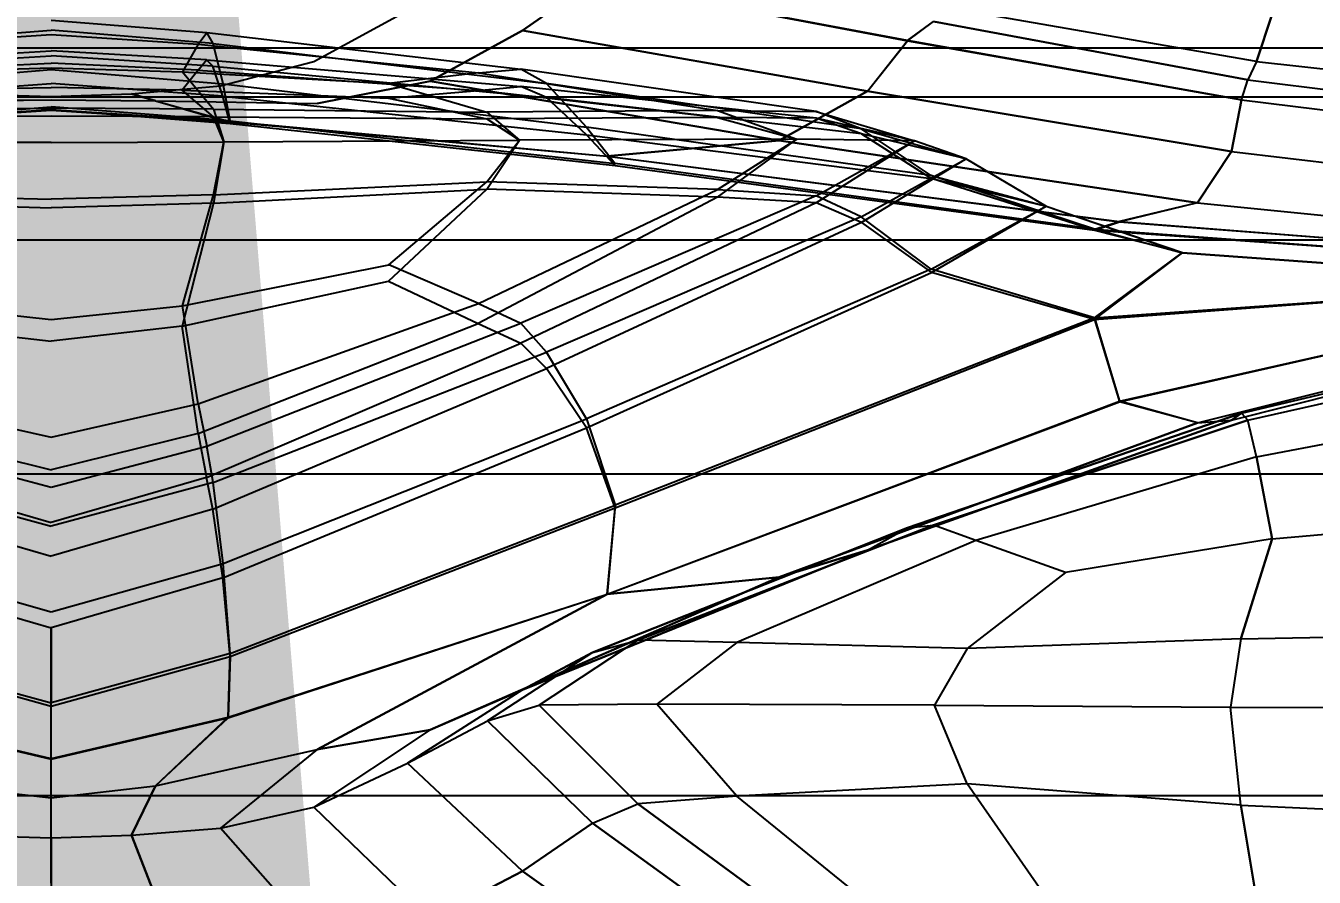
# Model space of a CAD drawing. Extents: x 11992 to 29481, y -6727 to 6811.
# Drawn here: x 12616.7 to 12621.346, y 1498.083 to 1501.154 of the extents above; entities that cross this region are included whole.
import ezdxf

# ---------------------------------------------------------------- set-up
doc = ezdxf.new("R2010")
doc.units = 0
doc.header["$MEASUREMENT"] = 0
doc.layers.get('0').update_dxf_attribs({"color": 8, "linetype": 'CONTINUOUS'})
doc.layers.add('zoylight 3编号', color=7, linetype='CONTINUOUS')
doc.styles.add('TFB MS 3mm at 1 to 25', font='arial.ttf', dxfattribs={"height": 75})

msp = doc.modelspace()

# ---------------------------------------------------------------- linework, layer by layer
for p, q in [((12618.4918, 1501.1361, -1741.0872), (12618.7441, 1501.3137, -1741.0483)), ((12618.7441, 1501.3137, -1739.8177), (12618.4918, 1501.1361, -1739.7788)), ((12618.7441, 1501.3137, -1741.0483), (12619.8799, 1501.0998, -1742.3184)), ((12619.8799, 1501.1001, -1738.5475), (12618.7441, 1501.3137, -1739.8177)), ((12616.7924, 1501.174, -1742.4841), (12617.3531, 1501.1296, -1742.8562)), ((12617.7394, 1501.025, -1740.433), (12618.0774, 1501.2085, -1740.433)), ((12621.1378, 1501.0247, -1742.9615), (12620.1264, 1501.1997, -1742.0537)), ((12621.1378, 1501.0247, -1737.9045), (12620.1264, 1501.1997, -1738.8122)), ((12621.1378, 1501.0247, -1737.9045), (12621.1945, 1501.1952, -1738.7908)), ((12621.1945, 1501.1952, -1742.075), (12621.1378, 1501.0247, -1742.9615)), ((12616.2082, 1501.09, -1742.6616), (12616.7924, 1501.1382, -1742.2643)), ((12617.376, 1501.09, -1742.6616), (12616.7924, 1501.1382, -1742.2643)), ((12617.3226, 1501.0874, -1743.2344), (12617.3531, 1501.1296, -1742.8562)), ((12617.376, 1501.09, -1742.6616), (12617.3531, 1501.1296, -1742.8562)), ((12617.3531, 1501.1296, -1742.8562), (12618.4856, 1500.9968, -1743.9725)), ((12618.4918, 1501.1361, -1739.7788), (12618.1585, 1500.9537, -1739.7502)), ((12618.1585, 1500.9537, -1741.1158), (12618.4918, 1501.1361, -1741.0872)), ((12618.4918, 1501.1361, -1741.0872), (12619.7359, 1500.9181, -1742.473)), ((12618.4918, 1501.1361, -1741.0872), (12618.4918, 1501.1361, -1739.7788)), ((12619.7359, 1500.9181, -1738.3929), (12618.4918, 1501.1361, -1739.7788)), ((12619.8799, 1501.0998, -1742.3184), (12619.9729, 1501.169, -1742.2183)), ((12619.8799, 1501.1001, -1738.5475), (12619.9729, 1501.169, -1738.6476)), ((12621.1073, 1500.9582, -1737.5242), (12619.9729, 1501.169, -1738.6476)), ((12619.9729, 1501.169, -1742.2183), (12621.1073, 1500.9582, -1743.3418)), ((12616.2616, 1501.0874, -1743.2345), (12616.7924, 1501.122, -1742.9334)), ((12616.7924, 1501.122, -1742.9334), (12617.3226, 1501.0874, -1743.2344)), ((12617.3226, 1501.0874, -1743.2344), (12617.2654, 1500.9875, -1744.1154)), ((12617.3226, 1501.0874, -1743.2344), (12618.333, 1500.9835, -1744.1375)), ((12617.4118, 1500.9441, -1742.3317), (12617.376, 1501.09, -1742.6616)), ((12617.376, 1501.09, -1742.6616), (12618.5786, 1500.9456, -1743.8534)), ((12619.7359, 1500.9181, -1738.3929), (12619.8799, 1501.1001, -1738.5475)), ((12619.7359, 1500.9181, -1742.473), (12619.8799, 1501.0998, -1742.3184)), ((12621.0839, 1500.8864, -1737.3493), (12619.8799, 1501.1001, -1738.5475)), ((12619.8799, 1501.0998, -1742.3184), (12621.0839, 1500.8864, -1743.5167)), ((12651.2491, 1501.0722, -1740.4327), (12606.249, 1501.0722, -1740.4327)), ((12616.2092, 1501.0078, -1738.2529), (12616.7924, 1501.0455, -1738.6566)), ((12616.2325, 1501.0309, -1738.0655), (12616.7924, 1501.0631, -1738.4449)), ((12617.3517, 1501.0309, -1738.0655), (12616.7924, 1501.0631, -1738.4449)), ((12617.3751, 1501.0078, -1738.2529), (12616.7924, 1501.0455, -1738.6566)), ((12617.3216, 1500.9937, -1737.6815), (12617.3517, 1501.0309, -1738.0655)), ((12617.3517, 1501.0309, -1738.0655), (12618.4851, 1500.9341, -1736.9275)), ((12617.3751, 1501.0078, -1738.2529), (12617.3517, 1501.0309, -1738.0655)), ((12616.1725, 1500.9437, -1742.3316), (12616.7924, 1500.9959, -1741.8939)), ((12616.2626, 1500.9937, -1737.6815), (12616.7924, 1501.0183, -1737.9884)), ((12616.3189, 1500.9875, -1744.1154), (12616.7924, 1501.0016, -1743.9926)), ((12617.3216, 1500.9937, -1737.6815), (12616.7924, 1501.0183, -1737.9884)), ((12616.7924, 1501.0016, -1743.9926), (12617.2654, 1500.9875, -1744.1154)), ((12616.7924, 1500.9959, -1741.8939), (12617.4118, 1500.9441, -1742.3317)), ((12617.3216, 1500.9937, -1737.6815), (12617.2644, 1500.9212, -1736.7826)), ((12617.2654, 1500.9875, -1744.1154), (12617.377, 1500.8533, -1745.1477)), ((12617.2654, 1500.9875, -1744.1154), (12618.0097, 1500.9458, -1744.4836)), ((12617.3216, 1500.9937, -1737.6815), (12618.3321, 1500.9198, -1736.7607)), ((12617.4113, 1500.8993, -1738.5618), (12617.3751, 1501.0078, -1738.2529)), ((12617.3751, 1501.0078, -1738.2529), (12618.5786, 1500.8943, -1737.0418)), ((12617.4022, 1500.9375, -1740.433), (12617.7394, 1501.025, -1740.433)), ((12618.333, 1500.9835, -1744.1375), (12618.4856, 1500.9968, -1743.9725)), ((12618.5786, 1500.9456, -1743.8534), (12618.4856, 1500.9968, -1743.9725)), ((12619.5499, 1500.8438, -1745.1576), (12618.4856, 1500.9968, -1743.9725)), ((12621.1378, 1501.0247, -1742.9615), (12621.1073, 1500.9582, -1743.3418)), ((12621.1378, 1501.0247, -1737.9045), (12621.1073, 1500.9582, -1737.5242)), ((12621.1378, 1501.0247, -1742.9615), (12621.6671, 1500.9663, -1743.264)), ((12621.1378, 1501.0247, -1737.9045), (12621.6671, 1500.9663, -1737.6019)), ((12616.1729, 1500.8993, -1738.5618), (12616.7924, 1500.9458, -1739.003)), ((12617.4113, 1500.8993, -1738.5618), (12616.7924, 1500.9458, -1739.003)), ((12617.0813, 1500.9079, -1740.433), (12617.4022, 1500.9375, -1740.433)), ((12617.4118, 1500.9441, -1742.3317), (12618.7226, 1500.7884, -1743.6453)), ((12617.4375, 1500.8104, -1741.9137), (12617.4118, 1500.9441, -1742.3317)), ((12618.1585, 1500.9537, -1739.7502), (12617.7508, 1500.8738, -1739.7558)), ((12617.7508, 1500.8738, -1741.1102), (12618.1585, 1500.9537, -1741.1158)), ((12618.333, 1500.9835, -1744.1375), (12618.0097, 1500.9458, -1744.4836)), ((12618.0097, 1500.9458, -1744.4836), (12618.3631, 1500.8421, -1745.2607)), ((12619.4164, 1500.74, -1738.2795), (12618.1585, 1500.9537, -1739.7502)), ((12618.1585, 1500.9537, -1741.1158), (12619.4164, 1500.74, -1742.5866)), ((12618.1585, 1500.9537, -1741.1158), (12618.1585, 1500.9537, -1739.7502)), ((12618.333, 1500.9835, -1744.1375), (12619.1942, 1500.8483, -1745.1944)), ((12618.7226, 1500.7884, -1743.6453), (12618.5786, 1500.9456, -1743.8534)), ((12619.713, 1500.7813, -1745.1144), (12618.5786, 1500.9456, -1743.8534)), ((12621.0839, 1500.8864, -1737.3493), (12621.1073, 1500.9582, -1737.5242)), ((12621.0839, 1500.8864, -1743.5167), (12621.1073, 1500.9582, -1743.3418)), ((12621.1073, 1500.9582, -1737.5242), (12621.6671, 1500.8879, -1737.1497)), ((12621.1073, 1500.9582, -1743.3418), (12621.6671, 1500.8879, -1743.7162)), ((12651.2496, 1500.896, -1743.0588), (12606.2495, 1500.896, -1743.0588)), ((12651.2496, 1500.896, -1737.8066), (12606.2495, 1500.896, -1737.8066)), ((12616.3198, 1500.9212, -1736.7826), (12616.7924, 1500.931, -1736.9075)), ((12616.5029, 1500.9079, -1740.433), (12616.7924, 1500.8981, -1740.433)), ((12617.2644, 1500.9212, -1736.7826), (12616.7924, 1500.931, -1736.9075)), ((12616.7924, 1500.8981, -1740.433), (12617.0813, 1500.9079, -1740.433)), ((12617.1681, 1500.8833, -1740.0327), (12617.0813, 1500.9079, -1740.433)), ((12617.0813, 1500.9079, -1740.433), (12617.1681, 1500.8829, -1740.8331)), ((12617.2644, 1500.9212, -1736.7826), (12618.0088, 1500.8919, -1736.4075)), ((12617.377, 1500.8247, -1735.7289), (12617.2644, 1500.9212, -1736.7826)), ((12617.437, 1500.8016, -1738.9589), (12617.4113, 1500.8993, -1738.5618)), ((12617.4113, 1500.8993, -1738.5618), (12618.7226, 1500.7601, -1737.2379)), ((12618.0088, 1500.8919, -1736.4075), (12618.3321, 1500.9198, -1736.7607)), ((12618.0088, 1500.8919, -1736.4075), (12618.3631, 1500.8175, -1735.6147)), ((12618.3321, 1500.9198, -1736.7607), (12618.4851, 1500.9341, -1736.9275)), ((12619.1942, 1500.8228, -1735.6832), (12618.3321, 1500.9198, -1736.7607)), ((12619.5504, 1500.8206, -1735.7195), (12618.4851, 1500.9341, -1736.9275)), ((12618.5786, 1500.8943, -1737.0418), (12618.4851, 1500.9341, -1736.9275)), ((12619.7139, 1500.7636, -1735.761), (12618.5786, 1500.8943, -1737.0418)), ((12618.7226, 1500.7601, -1737.2379), (12618.5786, 1500.8943, -1737.0418)), ((12619.7359, 1500.9181, -1738.3929), (12619.4164, 1500.74, -1738.2795)), ((12619.4164, 1500.74, -1742.5866), (12619.7359, 1500.9181, -1742.473)), ((12621.0477, 1500.7002, -1737.0791), (12619.7359, 1500.9181, -1738.3929)), ((12619.7359, 1500.9181, -1742.473), (12621.0477, 1500.7, -1743.7868)), ((12616.1467, 1500.8097, -1741.9135), (12616.7924, 1500.8614, -1741.4688)), ((12616.1472, 1500.8016, -1738.9589), (12616.7924, 1500.8521, -1739.4043)), ((12616.1543, 1500.8094, -1739.4109), (12616.7924, 1500.8516, -1739.7802)), ((12616.1543, 1500.8073, -1741.4547), (12616.7924, 1500.849, -1741.0853)), ((12616.2073, 1500.8533, -1745.1477), (12616.7924, 1500.8569, -1745.11)), ((12616.4161, 1500.8833, -1740.0327), (12616.7924, 1500.8864, -1740.125)), ((12616.4161, 1500.8829, -1740.8331), (12616.7924, 1500.886, -1740.7409)), ((12616.7924, 1500.8864, -1740.125), (12617.1681, 1500.8833, -1740.0327)), ((12616.7924, 1500.886, -1740.7409), (12617.1681, 1500.8829, -1740.8331)), ((12617.4375, 1500.8104, -1741.9137), (12616.7924, 1500.8614, -1741.4688)), ((12617.377, 1500.8533, -1745.1477), (12616.7924, 1500.8569, -1745.11)), ((12616.7924, 1500.8521, -1739.4043), (12617.437, 1500.8016, -1738.9589)), ((12616.7924, 1500.8516, -1739.7802), (12617.4299, 1500.8094, -1739.4109)), ((12616.7924, 1500.849, -1741.0853), (12617.4299, 1500.8075, -1741.4549)), ((12617.1681, 1500.8833, -1740.0327), (12617.4299, 1500.8094, -1739.4109)), ((12617.1681, 1500.8833, -1740.0327), (12617.7508, 1500.8738, -1739.7558)), ((12617.1681, 1500.8829, -1740.8331), (12617.4299, 1500.8075, -1741.4549)), ((12617.1681, 1500.8829, -1740.8331), (12617.7508, 1500.8738, -1741.1102)), ((12617.377, 1500.8533, -1745.1477), (12618.3631, 1500.8421, -1745.2607)), ((12617.377, 1500.8533, -1745.1477), (12617.4142, 1500.7348, -1745.7347)), ((12619.1942, 1500.8483, -1745.1944), (12618.3631, 1500.8421, -1745.2607)), ((12619.1942, 1500.8483, -1745.1944), (12619.5499, 1500.8438, -1745.1576)), ((12619.1942, 1500.8483, -1745.1944), (12619.4812, 1500.7448, -1745.7383)), ((12621.0477, 1500.7002, -1737.0791), (12621.0839, 1500.8864, -1737.3493)), ((12621.0839, 1500.8864, -1743.5167), (12621.0477, 1500.7, -1743.7868)), ((12621.0839, 1500.8864, -1737.3493), (12621.6671, 1500.8151, -1736.9499)), ((12621.0839, 1500.8864, -1743.5167), (12621.6671, 1500.8151, -1743.9161)), ((12616.7924, 1500.8271, -1735.7669), (12616.2073, 1500.8247, -1735.7288)), ((12617.377, 1500.8247, -1735.7289), (12616.7924, 1500.8271, -1735.7669)), ((12617.4142, 1500.7348, -1735.1305), (12617.377, 1500.8247, -1735.7289)), ((12617.377, 1500.8247, -1735.7289), (12618.3631, 1500.8175, -1735.6147)), ((12617.4299, 1500.8075, -1741.4549), (12617.4375, 1500.8104, -1741.9137)), ((12617.437, 1500.8016, -1738.9589), (12617.4299, 1500.8094, -1739.4109)), ((12617.4299, 1500.8094, -1739.4109), (12618.7965, 1500.6828, -1738.3031)), ((12617.4299, 1500.8075, -1741.4549), (12618.7965, 1500.6828, -1742.5636)), ((12617.437, 1500.8016, -1738.9589), (12618.8261, 1500.6499, -1737.6227)), ((12617.4375, 1500.8104, -1741.9137), (12618.8261, 1500.6571, -1743.2486)), ((12618.3631, 1500.8421, -1745.2607), (12618.4808, 1500.7412, -1745.7369)), ((12619.1942, 1500.8228, -1735.6832), (12618.3631, 1500.8175, -1735.6147)), ((12618.3631, 1500.8175, -1735.6147), (12618.4808, 1500.7412, -1735.1293)), ((12619.5504, 1500.8206, -1735.7195), (12619.1942, 1500.8228, -1735.6832)), ((12619.1942, 1500.8228, -1735.6832), (12619.4812, 1500.7451, -1735.1287)), ((12619.5499, 1500.8438, -1745.1576), (12619.9052, 1500.7381, -1745.7364)), ((12619.713, 1500.7813, -1745.1144), (12619.5499, 1500.8438, -1745.1576)), ((12619.9052, 1500.7384, -1735.1305), (12619.5504, 1500.8206, -1735.7195)), ((12619.7139, 1500.7636, -1735.761), (12619.5504, 1500.8206, -1735.7195)), ((12619.9652, 1500.6134, -1745.0282), (12618.7226, 1500.7884, -1743.6453)), ((12618.7226, 1500.7884, -1743.6453), (12618.8261, 1500.6571, -1743.2486)), ((12618.8261, 1500.6499, -1737.6227), (12618.7226, 1500.7601, -1737.2379)), ((12618.7226, 1500.7601, -1737.2379), (12619.9657, 1500.603, -1735.8443)), ((12619.9652, 1500.6134, -1745.0282), (12619.713, 1500.7813, -1745.1144)), ((12619.713, 1500.7813, -1745.1144), (12620.0916, 1500.6735, -1745.7191)), ((12619.7139, 1500.7636, -1735.761), (12619.9657, 1500.603, -1735.8443)), ((12620.0916, 1500.6738, -1735.1477), (12619.7139, 1500.7636, -1735.761)), ((12616.1701, 1500.7348, -1745.7347), (12616.7924, 1500.7327, -1745.7339)), ((12616.7924, 1500.7324, -1735.1309), (12616.1701, 1500.7346, -1735.1305)), ((12616.7924, 1500.7327, -1745.7339), (12617.4142, 1500.7348, -1745.7347)), ((12616.7924, 1500.7324, -1735.1309), (12617.4142, 1500.7348, -1735.1305)), ((12617.377, 1500.5438, -1734.563), (12617.4142, 1500.7348, -1735.1305)), ((12617.4142, 1500.7348, -1745.7347), (12617.377, 1500.5135, -1746.2978)), ((12617.4142, 1500.7348, -1735.1305), (12618.4808, 1500.7412, -1735.1293)), ((12617.4142, 1500.7348, -1745.7347), (12618.4808, 1500.7412, -1745.7369)), ((12618.3631, 1500.5643, -1746.1953), (12618.4808, 1500.7412, -1745.7369)), ((12618.3631, 1500.5906, -1734.6665), (12618.4808, 1500.7412, -1735.1293)), ((12619.4812, 1500.7451, -1735.1287), (12618.4808, 1500.7412, -1735.1293)), ((12619.4812, 1500.7448, -1745.7383), (12618.4808, 1500.7412, -1745.7369)), ((12618.7965, 1500.6828, -1742.5636), (12619.4164, 1500.74, -1742.5866)), ((12619.4164, 1500.74, -1738.2795), (12618.7965, 1500.6828, -1738.3031)), ((12619.1942, 1500.5627, -1734.606), (12619.4812, 1500.7451, -1735.1287)), ((12619.1942, 1500.5348, -1746.2572), (12619.4812, 1500.7448, -1745.7383)), ((12620.9256, 1500.515, -1736.7767), (12619.4164, 1500.74, -1738.2795)), ((12619.4164, 1500.74, -1742.5866), (12620.9256, 1500.5152, -1744.0897)), ((12619.9052, 1500.7384, -1735.1305), (12619.4812, 1500.7451, -1735.1287)), ((12619.9052, 1500.7381, -1745.7364), (12619.4812, 1500.7448, -1745.7383)), ((12619.5499, 1500.5405, -1734.5764), (12619.9052, 1500.7384, -1735.1305)), ((12619.9052, 1500.7381, -1745.7364), (12619.5504, 1500.515, -1746.2878)), ((12620.0916, 1500.6738, -1735.1477), (12619.9052, 1500.7384, -1735.1305)), ((12620.0916, 1500.6735, -1745.7191), (12619.9052, 1500.7381, -1745.7364)), ((12618.7965, 1500.6828, -1742.5636), (12620.6442, 1500.4475, -1744.3627)), ((12618.8261, 1500.6571, -1743.2486), (12618.7965, 1500.6828, -1742.5636)), ((12618.7965, 1500.6828, -1738.3031), (12618.8261, 1500.6499, -1737.6227)), ((12618.7965, 1500.6828, -1738.3031), (12620.6442, 1500.4461, -1736.5049)), ((12618.7965, 1500.6828, -1738.3031), (12618.7965, 1500.6828, -1742.5636)), ((12619.713, 1500.4647, -1734.5701), (12620.0916, 1500.6738, -1735.1477)), ((12620.0916, 1500.6735, -1745.7191), (12619.7139, 1500.4446, -1746.295)), ((12620.0916, 1500.6738, -1735.1477), (12620.3796, 1500.5033, -1735.1938)), ((12620.0916, 1500.6735, -1745.7191), (12620.3796, 1500.5028, -1745.6738)), ((12620.9256, 1500.515, -1736.7767), (12621.0477, 1500.7002, -1737.0791)), ((12620.9256, 1500.5152, -1744.0897), (12621.0477, 1500.7, -1743.7868)), ((12621.0477, 1500.7002, -1737.0791), (12621.6671, 1500.6275, -1736.6412)), ((12621.0477, 1500.7, -1743.7868), (12621.6671, 1500.6275, -1744.2248)), ((12620.5541, 1500.4203, -1745.0095), (12618.8261, 1500.6571, -1743.2486)), ((12618.8261, 1500.6499, -1737.6227), (12620.5541, 1500.4165, -1735.8602)), ((12620.5541, 1500.4203, -1745.0095), (12619.9652, 1500.6134, -1745.0282)), ((12619.9652, 1500.6134, -1745.0282), (12620.3796, 1500.5028, -1745.6738)), ((12617.377, 1500.5438, -1734.563), (12618.3631, 1500.5906, -1734.6665)), ((12618.0097, 1500.2918, -1733.9416), (12618.3631, 1500.5906, -1734.6665)), ((12619.1942, 1500.5627, -1734.606), (12618.3631, 1500.5906, -1734.6665)), ((12620.5541, 1500.4165, -1735.8602), (12619.9657, 1500.603, -1735.8443)), ((12619.9657, 1500.603, -1735.8443), (12620.3796, 1500.5033, -1735.1938)), ((12616.2073, 1500.5438, -1734.563), (12616.7924, 1500.5281, -1734.5286)), ((12617.377, 1500.5438, -1734.563), (12616.7924, 1500.5281, -1734.5286)), ((12617.2654, 1500.144, -1733.6018), (12617.377, 1500.5438, -1734.563)), ((12617.377, 1500.5135, -1746.2978), (12618.3631, 1500.5643, -1746.1953)), ((12618.0088, 1500.2327, -1746.9192), (12618.3631, 1500.5643, -1746.1953)), ((12619.1942, 1500.5348, -1746.2572), (12618.3321, 1500.0803, -1747.2391)), ((12618.333, 1500.1514, -1733.6231), (12619.1942, 1500.5627, -1734.606)), ((12619.1942, 1500.5348, -1746.2572), (12618.3631, 1500.5643, -1746.1953)), ((12619.5499, 1500.5405, -1734.5764), (12618.4856, 1500.0806, -1733.4734)), ((12619.1942, 1500.5627, -1734.606), (12619.5499, 1500.5405, -1734.5764)), ((12619.5504, 1500.515, -1746.2878), (12619.1942, 1500.5348, -1746.2572)), ((12619.713, 1500.4647, -1734.5701), (12619.5499, 1500.5405, -1734.5764)), ((12616.2073, 1500.5135, -1746.2978), (12616.7924, 1500.4969, -1746.3319)), ((12617.377, 1500.5135, -1746.2978), (12616.7924, 1500.4969, -1746.3319)), ((12617.377, 1500.5135, -1746.2978), (12617.2644, 1500.0703, -1747.2586)), ((12619.5504, 1500.515, -1746.2878), (12618.4851, 1500.0091, -1747.3905)), ((12619.7139, 1500.4446, -1746.295), (12619.5504, 1500.515, -1746.2878)), ((12619.9652, 1500.2763, -1734.5794), (12620.3796, 1500.5033, -1735.1938)), ((12619.9657, 1500.2639, -1746.287), (12620.3796, 1500.5028, -1745.6738)), ((12620.3796, 1500.5033, -1735.1938), (12620.8712, 1500.3354, -1735.2392)), ((12620.3796, 1500.5028, -1745.6738), (12620.8712, 1500.3347, -1745.6292)), ((12620.9256, 1500.5152, -1744.0897), (12620.6442, 1500.4475, -1744.3627)), ((12620.9256, 1500.515, -1736.7767), (12620.6442, 1500.4461, -1736.5049)), ((12620.9256, 1500.5152, -1744.0897), (12621.6671, 1500.4401, -1744.5907)), ((12620.9256, 1500.515, -1736.7767), (12621.6671, 1500.4399, -1736.2756)), ((12619.713, 1500.4647, -1734.5701), (12618.5786, 1499.9766, -1733.3959)), ((12619.7139, 1500.4446, -1746.295), (12618.5786, 1499.9175, -1747.4697)), ((12619.9652, 1500.2763, -1734.5794), (12619.713, 1500.4647, -1734.5701)), ((12619.7139, 1500.4446, -1746.295), (12619.9657, 1500.2639, -1746.287)), ((12620.5541, 1500.4203, -1745.0095), (12620.6442, 1500.4475, -1744.3627)), ((12620.5541, 1500.4165, -1735.8602), (12620.6442, 1500.4461, -1736.5049)), ((12620.6442, 1500.4475, -1744.3627), (12621.6671, 1500.3679, -1744.9621)), ((12620.6442, 1500.4461, -1736.5049), (12621.6671, 1500.3672, -1735.9055)), ((12651.2496, 1500.38, -1735.2257), (12606.2495, 1500.38, -1735.2257)), ((12651.2496, 1500.38, -1745.6397), (12606.2495, 1500.38, -1745.6397)), ((12620.5541, 1500.4203, -1745.0095), (12620.8712, 1500.3347, -1745.6292)), ((12620.5541, 1500.4203, -1745.0095), (12621.6671, 1500.3383, -1745.3121)), ((12620.5541, 1500.4165, -1735.8602), (12620.8712, 1500.3354, -1735.2392)), ((12620.5541, 1500.4165, -1735.8602), (12621.6671, 1500.3371, -1735.5565)), ((12620.5541, 1500.0999, -1734.6598), (12620.8712, 1500.3354, -1735.2392)), ((12620.5541, 1500.0944, -1746.2075), (12620.8712, 1500.3347, -1745.6292)), ((12620.8712, 1500.3354, -1735.2392), (12621.6671, 1500.2785, -1735.2545)), ((12620.8712, 1500.3347, -1745.6292), (12621.6671, 1500.2778, -1745.6139)), ((12617.2654, 1500.144, -1733.6018), (12618.0097, 1500.2918, -1733.9416)), ((12618.333, 1500.1514, -1733.6231), (12618.0097, 1500.2918, -1733.9416)), ((12619.9652, 1500.2763, -1734.5794), (12618.7226, 1499.7365, -1733.2943)), ((12618.7226, 1499.7032, -1747.5724), (12619.9657, 1500.2639, -1746.287)), ((12620.5541, 1500.0999, -1734.6598), (12619.9652, 1500.2763, -1734.5794)), ((12620.5541, 1500.0944, -1746.2075), (12619.9657, 1500.2639, -1746.287)), ((12617.2644, 1500.0703, -1747.2586), (12618.0088, 1500.2327, -1746.9192)), ((12618.0088, 1500.2327, -1746.9192), (12618.3321, 1500.0803, -1747.2391)), ((12617.3226, 1499.7899, -1732.7891), (12618.333, 1500.1514, -1733.6231)), ((12618.333, 1500.1514, -1733.6231), (12618.4856, 1500.0806, -1733.4734)), ((12620.5541, 1500.0999, -1734.6598), (12621.6671, 1500.1798, -1734.9629)), ((12620.5541, 1500.0944, -1746.2075), (12621.6671, 1500.1776, -1745.9048)), ((12616.3189, 1500.144, -1733.6018), (12616.7924, 1500.0946, -1733.4886)), ((12616.7924, 1500.0946, -1733.4886), (12617.2654, 1500.144, -1733.6018)), ((12617.3226, 1499.7899, -1732.7891), (12617.2654, 1500.144, -1733.6018)), ((12616.3198, 1500.0703, -1747.2586), (12616.7924, 1500.0164, -1747.3717)), ((12617.2644, 1500.0703, -1747.2586), (12616.7924, 1500.0164, -1747.3717)), ((12617.3216, 1499.6836, -1748.0733), (12617.2644, 1500.0703, -1747.2586)), ((12617.3216, 1499.6836, -1748.0733), (12618.3321, 1500.0803, -1747.2391)), ((12617.3531, 1499.6374, -1732.4403), (12618.4856, 1500.0806, -1733.4734)), ((12618.3321, 1500.0803, -1747.2391), (12618.4851, 1500.0091, -1747.3905)), ((12618.5786, 1499.9766, -1733.3959), (12618.4856, 1500.0806, -1733.4734)), ((12620.5541, 1500.0999, -1734.6598), (12618.8261, 1499.4242, -1733.0164)), ((12618.8261, 1499.4154, -1747.8506), (12620.5541, 1500.0944, -1746.2075)), ((12620.5541, 1500.0999, -1734.6598), (12620.6442, 1499.8, -1734.0861)), ((12620.5541, 1500.0944, -1746.2075), (12620.6442, 1499.7978, -1746.7805)), ((12617.3517, 1499.5239, -1748.4245), (12618.4851, 1500.0091, -1747.3905)), ((12618.5786, 1499.9175, -1747.4697), (12618.4851, 1500.0091, -1747.3905)), ((12620.6442, 1499.8, -1734.0861), (12621.6671, 1500.0307, -1734.6449)), ((12620.6442, 1499.7978, -1746.7805), (12621.6671, 1500.0291, -1746.222)), ((12617.376, 1499.5058, -1732.2916), (12618.5786, 1499.9766, -1733.3959)), ((12618.7226, 1499.7365, -1733.2943), (12618.5786, 1499.9766, -1733.3959)), ((12617.3751, 1499.4101, -1748.5752), (12618.5786, 1499.9175, -1747.4697)), ((12618.7226, 1499.7032, -1747.5724), (12618.5786, 1499.9175, -1747.4697)), ((12620.9256, 1499.722, -1733.8158), (12621.6671, 1499.9072, -1734.2872)), ((12620.9256, 1499.7215, -1747.0504), (12621.6671, 1499.907, -1746.579)), ((12621.0477, 1499.7306, -1747.4049), (12621.6671, 1499.8867, -1746.9893)), ((12621.0477, 1499.7306, -1733.4611), (12621.6671, 1499.8867, -1733.8766)), ((12621.0839, 1499.7568, -1733.134), (12621.6671, 1499.8949, -1733.5155)), ((12621.0839, 1499.7568, -1747.732), (12621.6671, 1499.8946, -1747.3505)), ((12621.1073, 1499.7315, -1732.9465), (12621.6671, 1499.8579, -1733.3061)), ((12621.1073, 1499.7315, -1747.9193), (12621.6671, 1499.8579, -1747.5599)), ((12616.2616, 1499.7899, -1732.7891), (12616.7924, 1499.6693, -1732.511)), ((12616.7924, 1499.6693, -1732.511), (12617.3226, 1499.7899, -1732.7891)), ((12617.3226, 1499.7899, -1732.7891), (12617.3531, 1499.6374, -1732.4403)), ((12618.7965, 1499.104, -1732.4103), (12620.6442, 1499.8, -1734.0861)), ((12618.7965, 1499.1038, -1748.4563), (12620.6442, 1499.7978, -1746.7805)), ((12620.9256, 1499.722, -1733.8158), (12620.6442, 1499.8, -1734.0861)), ((12620.9256, 1499.7215, -1747.0504), (12620.6442, 1499.7978, -1746.7805)), ((12617.4118, 1499.2144, -1732.0789), (12618.7226, 1499.7365, -1733.2943)), ((12618.7226, 1499.7365, -1733.2943), (12618.8261, 1499.4242, -1733.0164)), ((12621.0477, 1499.7306, -1747.4049), (12619.7359, 1499.2626, -1748.6516)), ((12619.7359, 1499.2626, -1732.2142), (12621.0477, 1499.7306, -1733.4611)), ((12621.0839, 1499.7568, -1747.732), (12619.8799, 1499.3427, -1748.8765)), ((12619.8799, 1499.3427, -1731.9894), (12621.0839, 1499.7568, -1733.134)), ((12619.9729, 1499.3524, -1731.8683), (12621.1073, 1499.7315, -1732.9465)), ((12621.1073, 1499.7315, -1747.9193), (12619.9729, 1499.3524, -1748.9977)), ((12620.9256, 1499.7215, -1747.0504), (12621.0477, 1499.7306, -1747.4049)), ((12620.9256, 1499.722, -1733.8158), (12621.0477, 1499.7306, -1733.4611)), ((12621.0477, 1499.7306, -1747.4049), (12621.0839, 1499.7568, -1747.732)), ((12621.0839, 1499.7568, -1733.134), (12621.0477, 1499.7306, -1733.4611)), ((12621.0839, 1499.7568, -1747.732), (12621.1073, 1499.7315, -1747.9193)), ((12621.0839, 1499.7568, -1733.134), (12621.1073, 1499.7315, -1732.9465)), ((12621.1378, 1499.5992, -1732.5839), (12621.1073, 1499.7315, -1732.9465)), ((12621.1378, 1499.5992, -1748.282), (12621.1073, 1499.7315, -1747.9193)), ((12616.2626, 1499.6836, -1748.0733), (12616.7924, 1499.5515, -1748.3514)), ((12617.3216, 1499.6836, -1748.0733), (12616.7924, 1499.5515, -1748.3514)), ((12617.3216, 1499.6836, -1748.0733), (12617.3517, 1499.5239, -1748.4245)), ((12617.4113, 1499.162, -1748.7886), (12618.7226, 1499.7032, -1747.5724)), ((12618.8261, 1499.4154, -1747.8506), (12618.7226, 1499.7032, -1747.5724)), ((12619.4164, 1499.1651, -1732.4016), (12620.9256, 1499.722, -1733.8158)), ((12620.9256, 1499.7215, -1747.0504), (12619.4164, 1499.1651, -1748.4645)), ((12621.1378, 1499.5992, -1732.5839), (12621.6671, 1499.6998, -1732.8752)), ((12621.1378, 1499.5992, -1748.282), (12621.6671, 1499.6998, -1747.9908)), ((12616.2311, 1499.6374, -1732.4403), (12616.7924, 1499.4895, -1732.0959)), ((12616.7924, 1499.4895, -1732.0959), (12617.3531, 1499.6374, -1732.4403)), ((12617.376, 1499.5058, -1732.2916), (12617.3531, 1499.6374, -1732.4403)), ((12621.1378, 1499.5992, -1732.5839), (12620.1264, 1499.2969, -1731.7103)), ((12621.1378, 1499.5992, -1748.282), (12620.1264, 1499.2969, -1749.1557)), ((12621.1378, 1499.5992, -1748.282), (12621.1945, 1499.3036, -1749.1349)), ((12621.1945, 1499.3036, -1731.731), (12621.1378, 1499.5992, -1732.5839)), ((12651.2496, 1499.5363, -1732.7327), (12606.2495, 1499.5363, -1732.7327)), ((12651.2496, 1499.5363, -1748.1327), (12606.2495, 1499.5363, -1748.1327)), ((12616.2082, 1499.5055, -1732.2916), (12616.7924, 1499.3489, -1731.9235)), ((12616.2325, 1499.5239, -1748.4245), (12616.7924, 1499.3622, -1748.7691)), ((12617.3517, 1499.5239, -1748.4245), (12616.7924, 1499.3622, -1748.7691)), ((12617.376, 1499.5058, -1732.2916), (12616.7924, 1499.3489, -1731.9235)), ((12617.3751, 1499.4101, -1748.5752), (12617.3517, 1499.5239, -1748.4245)), ((12617.4118, 1499.2144, -1732.0789), (12617.376, 1499.5058, -1732.2916)), ((12616.2092, 1499.4101, -1748.5752), (12616.7924, 1499.2411, -1748.9437)), ((12617.3751, 1499.4101, -1748.5752), (12616.7924, 1499.2411, -1748.9437)), ((12617.4113, 1499.162, -1748.7886), (12617.3751, 1499.4101, -1748.5752)), ((12617.437, 1498.8787, -1749.0836), (12618.8261, 1499.4154, -1747.8506)), ((12617.4375, 1498.8894, -1731.7838), (12618.8261, 1499.4242, -1733.0164)), ((12618.8261, 1499.4242, -1733.0164), (12618.7965, 1499.104, -1732.4103)), ((12618.7965, 1499.1038, -1748.4563), (12618.8261, 1499.4154, -1747.8506)), ((12618.7441, 1498.8928, -1730.7825), (12619.8799, 1499.3427, -1731.9894)), ((12619.8799, 1499.3427, -1748.8765), (12618.7441, 1498.8928, -1750.0834)), ((12619.9729, 1499.3524, -1748.9977), (12618.9071, 1498.9374, -1750.1382)), ((12618.9071, 1498.9374, -1730.7276), (12619.9729, 1499.3524, -1731.8683)), ((12619.7359, 1499.2626, -1748.6516), (12619.8799, 1499.3427, -1748.8765)), ((12619.7359, 1499.2626, -1732.2142), (12619.8799, 1499.3427, -1731.9894)), ((12619.8799, 1499.3427, -1731.9894), (12619.9729, 1499.3524, -1731.8683)), ((12619.8799, 1499.3427, -1748.8765), (12619.9729, 1499.3524, -1748.9977)), ((12620.1264, 1499.2969, -1731.7103), (12619.9729, 1499.3524, -1731.8683)), ((12620.1264, 1499.2969, -1749.1557), (12619.9729, 1499.3524, -1748.9977)), ((12621.1945, 1499.3036, -1749.1349), (12621.6671, 1499.3443, -1749.0162)), ((12621.1945, 1499.3036, -1731.731), (12621.6671, 1499.3443, -1731.8497)), ((12620.1264, 1499.2969, -1731.7103), (12619.2638, 1498.9297, -1730.6921)), ((12620.1264, 1499.2969, -1749.1557), (12619.2638, 1498.9297, -1750.1738)), ((12620.4497, 1499.1813, -1749.491), (12620.1264, 1499.2969, -1749.1557)), ((12620.4497, 1499.1813, -1731.3749), (12620.1264, 1499.2969, -1731.7103)), ((12621.1945, 1499.3036, -1749.1349), (12620.4497, 1499.1813, -1749.491)), ((12621.1945, 1499.3036, -1731.731), (12620.4497, 1499.1813, -1731.3749)), ((12621.1945, 1499.3036, -1749.1349), (12621.082, 1498.9428, -1750.1296)), ((12621.082, 1498.9428, -1730.7363), (12621.1945, 1499.3036, -1731.731)), ((12618.4918, 1498.7583, -1730.9051), (12619.7359, 1499.2626, -1732.2142)), ((12619.7359, 1499.2626, -1748.6516), (12618.4918, 1498.7583, -1749.9608)), ((12619.7359, 1499.2626, -1748.6516), (12619.4164, 1499.1651, -1748.4645)), ((12619.4164, 1499.1651, -1732.4016), (12619.7359, 1499.2626, -1732.2142)), ((12616.1725, 1499.2139, -1732.079), (12616.7924, 1499.0404, -1731.6737)), ((12616.7924, 1499.0404, -1731.6737), (12617.4118, 1499.2144, -1732.0789)), ((12617.4375, 1498.8894, -1731.7838), (12617.4118, 1499.2144, -1732.0789)), ((12620.4497, 1499.1813, -1749.491), (12620.0954, 1498.9073, -1750.2386)), ((12620.4497, 1499.1813, -1731.3749), (12620.0954, 1498.9073, -1730.6273)), ((12616.1729, 1499.162, -1748.7886), (12616.7924, 1498.9817, -1749.194)), ((12617.4113, 1499.162, -1748.7886), (12616.7924, 1498.9817, -1749.194)), ((12617.437, 1498.8787, -1749.0836), (12617.4113, 1499.162, -1748.7886)), ((12619.4164, 1499.1651, -1748.4645), (12618.1585, 1498.6148, -1749.8449)), ((12618.1585, 1498.6148, -1731.0211), (12619.4164, 1499.1651, -1732.4016)), ((12619.4164, 1499.1651, -1748.4645), (12618.7965, 1499.1038, -1748.4563)), ((12618.7965, 1499.104, -1732.4103), (12619.4164, 1499.1651, -1732.4016)), ((12617.4299, 1498.6577, -1731.3878), (12618.7965, 1499.104, -1732.4103)), ((12617.4299, 1498.6596, -1749.479), (12618.7965, 1499.1038, -1748.4563)), ((12617.7508, 1498.5428, -1731.0562), (12618.7965, 1499.104, -1732.4103)), ((12618.7965, 1499.1038, -1748.4563), (12617.7508, 1498.5428, -1749.8099)), ((12616.7924, 1498.9817, -1749.194), (12616.7924, 1498.7113, -1731.3729)), ((12616.7924, 1498.0607, -1750.6689), (12616.7924, 1498.9817, -1749.194)), ((12621.082, 1498.9428, -1730.7363), (12620.0954, 1498.9073, -1730.6273)), ((12621.082, 1498.9428, -1750.1296), (12620.0954, 1498.9073, -1750.2386)), ((12621.082, 1498.9428, -1730.7363), (12621.0448, 1498.6958, -1730.1857)), ((12621.082, 1498.9428, -1750.1296), (12621.0448, 1498.6961, -1750.6802)), ((12621.082, 1498.9428, -1730.7363), (12621.6671, 1498.9545, -1730.7727)), ((12621.082, 1498.9428, -1750.1296), (12621.6671, 1498.9545, -1750.0933)), ((12618.9071, 1498.9374, -1750.1382), (12618.5519, 1498.7032, -1750.6844)), ((12618.9071, 1498.9374, -1730.7276), (12618.5519, 1498.7032, -1730.1815)), ((12618.7441, 1498.8928, -1730.7825), (12618.9071, 1498.9374, -1730.7276)), ((12618.7441, 1498.8928, -1750.0834), (12618.9071, 1498.9374, -1750.1382)), ((12619.2638, 1498.9297, -1750.1738), (12618.9071, 1498.9374, -1750.1382)), ((12619.2638, 1498.9297, -1730.6921), (12618.9071, 1498.9374, -1730.7276)), ((12619.2638, 1498.9297, -1750.1738), (12618.9763, 1498.7073, -1750.6867)), ((12619.2638, 1498.9297, -1730.6921), (12618.9763, 1498.7073, -1730.1792)), ((12620.0954, 1498.9073, -1730.6273), (12619.2638, 1498.9297, -1730.6921)), ((12620.0954, 1498.9073, -1750.2386), (12619.2638, 1498.9297, -1750.1738)), ((12620.0954, 1498.9073, -1730.6273), (12619.9776, 1498.7028, -1730.1818)), ((12620.0954, 1498.9073, -1750.2386), (12619.9776, 1498.7028, -1750.6841)), ((12616.1467, 1498.889, -1731.7839), (12616.7924, 1498.7113, -1731.3729)), ((12616.1472, 1498.8787, -1749.0836), (12616.7924, 1498.6997, -1749.4946)), ((12617.4375, 1498.8894, -1731.7838), (12616.7924, 1498.7113, -1731.3729)), ((12616.7924, 1498.6997, -1749.4946), (12617.437, 1498.8787, -1749.0836)), ((12617.4299, 1498.6577, -1731.3878), (12617.4375, 1498.8894, -1731.7838)), ((12617.437, 1498.8787, -1749.0836), (12617.4299, 1498.6596, -1749.479)), ((12618.7441, 1498.8928, -1730.7825), (12618.3654, 1498.6467, -1730.2141)), ((12618.7441, 1498.8928, -1750.0834), (12618.3654, 1498.6467, -1750.6518)), ((12618.4918, 1498.7583, -1730.9051), (12618.7441, 1498.8928, -1730.7825)), ((12618.7441, 1498.8928, -1750.0834), (12618.4918, 1498.7583, -1749.9608)), ((12618.4918, 1498.7583, -1730.9051), (12618.0774, 1498.4941, -1730.3022)), ((12618.4918, 1498.7583, -1749.9608), (12618.0774, 1498.4941, -1750.5637)), ((12618.1585, 1498.6148, -1731.0211), (12618.4918, 1498.7583, -1730.9051)), ((12618.4918, 1498.7583, -1749.9608), (12618.1585, 1498.6148, -1749.8449)), ((12616.7924, 1498.2252, -1730.4575), (12616.7924, 1498.7113, -1731.3729)), ((12618.3654, 1498.6467, -1730.2141), (12618.5519, 1498.7032, -1730.1815)), ((12618.3654, 1498.6467, -1750.6518), (12618.5519, 1498.7032, -1750.6844)), ((12618.9763, 1498.7073, -1750.6867), (12618.5519, 1498.7032, -1750.6844)), ((12618.9763, 1498.7073, -1730.1792), (12618.5519, 1498.7032, -1730.1815)), ((12618.9071, 1498.3473, -1729.7055), (12618.5519, 1498.7032, -1730.1815)), ((12618.9071, 1498.3473, -1751.1603), (12618.5519, 1498.7032, -1750.6844)), ((12619.9776, 1498.7028, -1750.6841), (12618.9763, 1498.7073, -1750.6867)), ((12619.9776, 1498.7028, -1730.1818), (12618.9763, 1498.7073, -1730.1792)), ((12619.2638, 1498.3745, -1729.73), (12618.9763, 1498.7073, -1730.1792)), ((12619.2638, 1498.3745, -1751.1359), (12618.9763, 1498.7073, -1750.6867)), ((12620.0954, 1498.4193, -1729.7818), (12619.9776, 1498.7028, -1730.1818)), ((12619.9776, 1498.7028, -1750.6841), (12621.0448, 1498.6961, -1750.6802)), ((12619.9776, 1498.7028, -1730.1818), (12621.0448, 1498.6958, -1730.1857)), ((12620.0954, 1498.4193, -1751.084), (12619.9776, 1498.7028, -1750.6841)), ((12621.0448, 1498.6961, -1750.6802), (12621.6671, 1498.6937, -1750.6789)), ((12621.082, 1498.3425, -1751.1692), (12621.0448, 1498.6961, -1750.6802)), ((12621.082, 1498.3425, -1729.6967), (12621.0448, 1498.6958, -1730.1857)), ((12621.0448, 1498.6958, -1730.1857), (12621.6671, 1498.6937, -1730.187)), ((12616.1543, 1498.6596, -1749.479), (12616.7924, 1498.5113, -1749.8199)), ((12616.1543, 1498.6575, -1731.3878), (12616.7924, 1498.5089, -1731.0469)), ((12616.7924, 1498.5113, -1749.8199), (12617.4299, 1498.6596, -1749.479)), ((12616.7924, 1498.5089, -1731.0469), (12617.4299, 1498.6577, -1731.3878)), ((12617.1681, 1498.4126, -1750.0543), (12617.4299, 1498.6596, -1749.479)), ((12617.1681, 1498.4121, -1730.8117), (12617.4299, 1498.6577, -1731.3878)), ((12618.1585, 1498.6148, -1749.8449), (12617.7394, 1498.3351, -1750.4719)), ((12618.1585, 1498.6148, -1731.0211), (12617.7394, 1498.3351, -1730.3941)), ((12618.1585, 1498.6148, -1749.8449), (12617.7508, 1498.5428, -1749.8099)), ((12617.7508, 1498.5428, -1731.0562), (12618.1585, 1498.6148, -1731.0211)), ((12618.0774, 1498.4941, -1750.5637), (12618.3654, 1498.6467, -1750.6518)), ((12618.0774, 1498.4941, -1730.3022), (12618.3654, 1498.6467, -1730.2141)), ((12618.7441, 1498.2774, -1751.1491), (12618.3654, 1498.6467, -1750.6518)), ((12618.7441, 1498.2774, -1729.7169), (12618.3654, 1498.6467, -1730.2141)), ((12617.1681, 1498.4126, -1750.0543), (12617.7508, 1498.5428, -1749.8099)), ((12617.1681, 1498.4121, -1730.8117), (12617.7508, 1498.5428, -1731.0562)), ((12617.7508, 1498.5428, -1731.0562), (12617.4022, 1498.2593, -1730.4378)), ((12617.7508, 1498.5428, -1749.8099), (12617.4022, 1498.2593, -1750.4281)), ((12617.7394, 1498.3351, -1750.4719), (12618.0774, 1498.4941, -1750.5637)), ((12617.7394, 1498.3351, -1730.3941), (12618.0774, 1498.4941, -1730.3022)), ((12618.4918, 1498.1041, -1729.772), (12618.0774, 1498.4941, -1730.3022)), ((12618.4918, 1498.1041, -1751.0939), (12618.0774, 1498.4941, -1750.5637)), ((12616.4157, 1498.4121, -1730.8117), (12616.7924, 1498.3685, -1730.7303)), ((12616.4161, 1498.4126, -1750.0543), (12616.7924, 1498.3692, -1750.1359)), ((12616.7924, 1498.3692, -1750.1359), (12617.1681, 1498.4126, -1750.0543)), ((12616.7924, 1498.3685, -1730.7303), (12617.1681, 1498.4121, -1730.8117)), ((12617.1681, 1498.4126, -1750.0543), (12617.0813, 1498.2338, -1750.4133)), ((12617.0813, 1498.2338, -1730.4526), (12617.1681, 1498.4121, -1730.8117)), ((12620.0954, 1498.4193, -1729.7818), (12619.2638, 1498.3745, -1729.73)), ((12620.0954, 1498.4193, -1751.084), (12619.2638, 1498.3745, -1751.1359)), ((12621.082, 1498.3425, -1729.6967), (12620.0954, 1498.4193, -1729.7818)), ((12621.082, 1498.3425, -1751.1692), (12620.0954, 1498.4193, -1751.084)), ((12620.4497, 1497.9088, -1729.1708), (12620.0954, 1498.4193, -1729.7818)), ((12620.4497, 1497.9088, -1751.6951), (12620.0954, 1498.4193, -1751.084)), ((12651.2491, 1498.3759, -1750.4951), (12606.249, 1498.3759, -1750.4951)), ((12651.2491, 1498.3759, -1730.3704), (12606.249, 1498.3759, -1730.3704)), ((12618.7441, 1498.2774, -1751.1491), (12618.9071, 1498.3473, -1751.1603)), ((12618.7441, 1498.2774, -1729.7169), (12618.9071, 1498.3473, -1729.7055)), ((12619.2638, 1498.3745, -1729.73), (12618.9071, 1498.3473, -1729.7055)), ((12619.2638, 1498.3745, -1751.1359), (12618.9071, 1498.3473, -1751.1603)), ((12619.9729, 1497.5669, -1728.7759), (12618.9071, 1498.3473, -1729.7055)), ((12618.9071, 1498.3473, -1751.1603), (12619.9729, 1497.5669, -1752.09)), ((12620.1264, 1497.6761, -1751.9629), (12619.2638, 1498.3745, -1751.1359)), ((12620.1264, 1497.6761, -1728.903), (12619.2638, 1498.3745, -1729.73)), ((12621.082, 1498.3425, -1729.6967), (12621.6671, 1498.317, -1729.6683)), ((12621.082, 1498.3425, -1751.1692), (12621.1945, 1497.6616, -1751.979)), ((12621.082, 1498.3425, -1751.1692), (12621.6671, 1498.317, -1751.1976)), ((12621.1945, 1497.6616, -1728.8869), (12621.082, 1498.3425, -1729.6967)), ((12617.4022, 1498.2593, -1750.4281), (12617.7394, 1498.3351, -1750.4719)), ((12617.4022, 1498.2593, -1730.4378), (12617.7394, 1498.3351, -1730.3941)), ((12618.1585, 1497.9319, -1729.8384), (12617.7394, 1498.3351, -1730.3941)), ((12618.1585, 1497.9319, -1751.0276), (12617.7394, 1498.3351, -1750.4719)), ((12617.0813, 1498.2338, -1750.4133), (12617.4022, 1498.2593, -1750.4281)), ((12617.0813, 1498.2338, -1730.4526), (12617.4022, 1498.2593, -1730.4378)), ((12617.7508, 1497.8654, -1750.9828), (12617.4022, 1498.2593, -1750.4281)), ((12617.7508, 1497.8657, -1729.8833), (12617.4022, 1498.2593, -1730.4378)), ((12618.4918, 1498.1041, -1751.0939), (12618.7441, 1498.2774, -1751.1491)), ((12618.7441, 1498.2774, -1729.7169), (12618.4918, 1498.1041, -1729.772)), ((12618.7441, 1498.2774, -1751.1491), (12619.8799, 1497.4573, -1752.1422)), ((12619.8799, 1497.4573, -1728.7237), (12618.7441, 1498.2774, -1729.7169)), ((12616.5029, 1498.2338, -1730.4526), (12616.7924, 1498.2252, -1730.4575)), ((12616.5029, 1498.2338, -1750.4133), (12616.7924, 1498.2252, -1750.4084)), ((12616.7924, 1498.2252, -1730.4575), (12617.0813, 1498.2338, -1730.4526)), ((12616.7924, 1498.2252, -1750.4084), (12617.0813, 1498.2338, -1750.4133)), ((12616.7924, 1498.2252, -1730.4575), (12616.7924, 1497.6711, -1729.5897)), ((12617.0813, 1498.2338, -1750.4133), (12617.1681, 1498.0121, -1750.7474)), ((12617.1681, 1498.0123, -1730.1183), (12617.0813, 1498.2338, -1730.4526)), ((12618.4918, 1498.1041, -1729.772), (12618.1585, 1497.9319, -1729.8384)), ((12618.1585, 1497.9319, -1751.0276), (12618.4918, 1498.1041, -1751.0939)), ((12618.4918, 1498.1041, -1751.0939), (12619.7359, 1497.2224, -1752.1851)), ((12619.7359, 1497.2224, -1728.6808), (12618.4918, 1498.1041, -1729.772))]:
    msp.add_line(p, q)

# ---------------------------------------------------------------- texts
at = {"layer": 'zoylight 3编号', "insert": (12454.958, 1533.6001, -2440.428), "char_height": 75, "width": 206.137453, "attachment_point": 1, "style": 'TFB MS 3mm at 1 to 25'}
msp.add_mtext('{\\fSimHei|b0|i0|c134|p49;\\W0.95494; \\W1;L2W}', dxfattribs=at)

doc.saveas('drawing.dxf')
